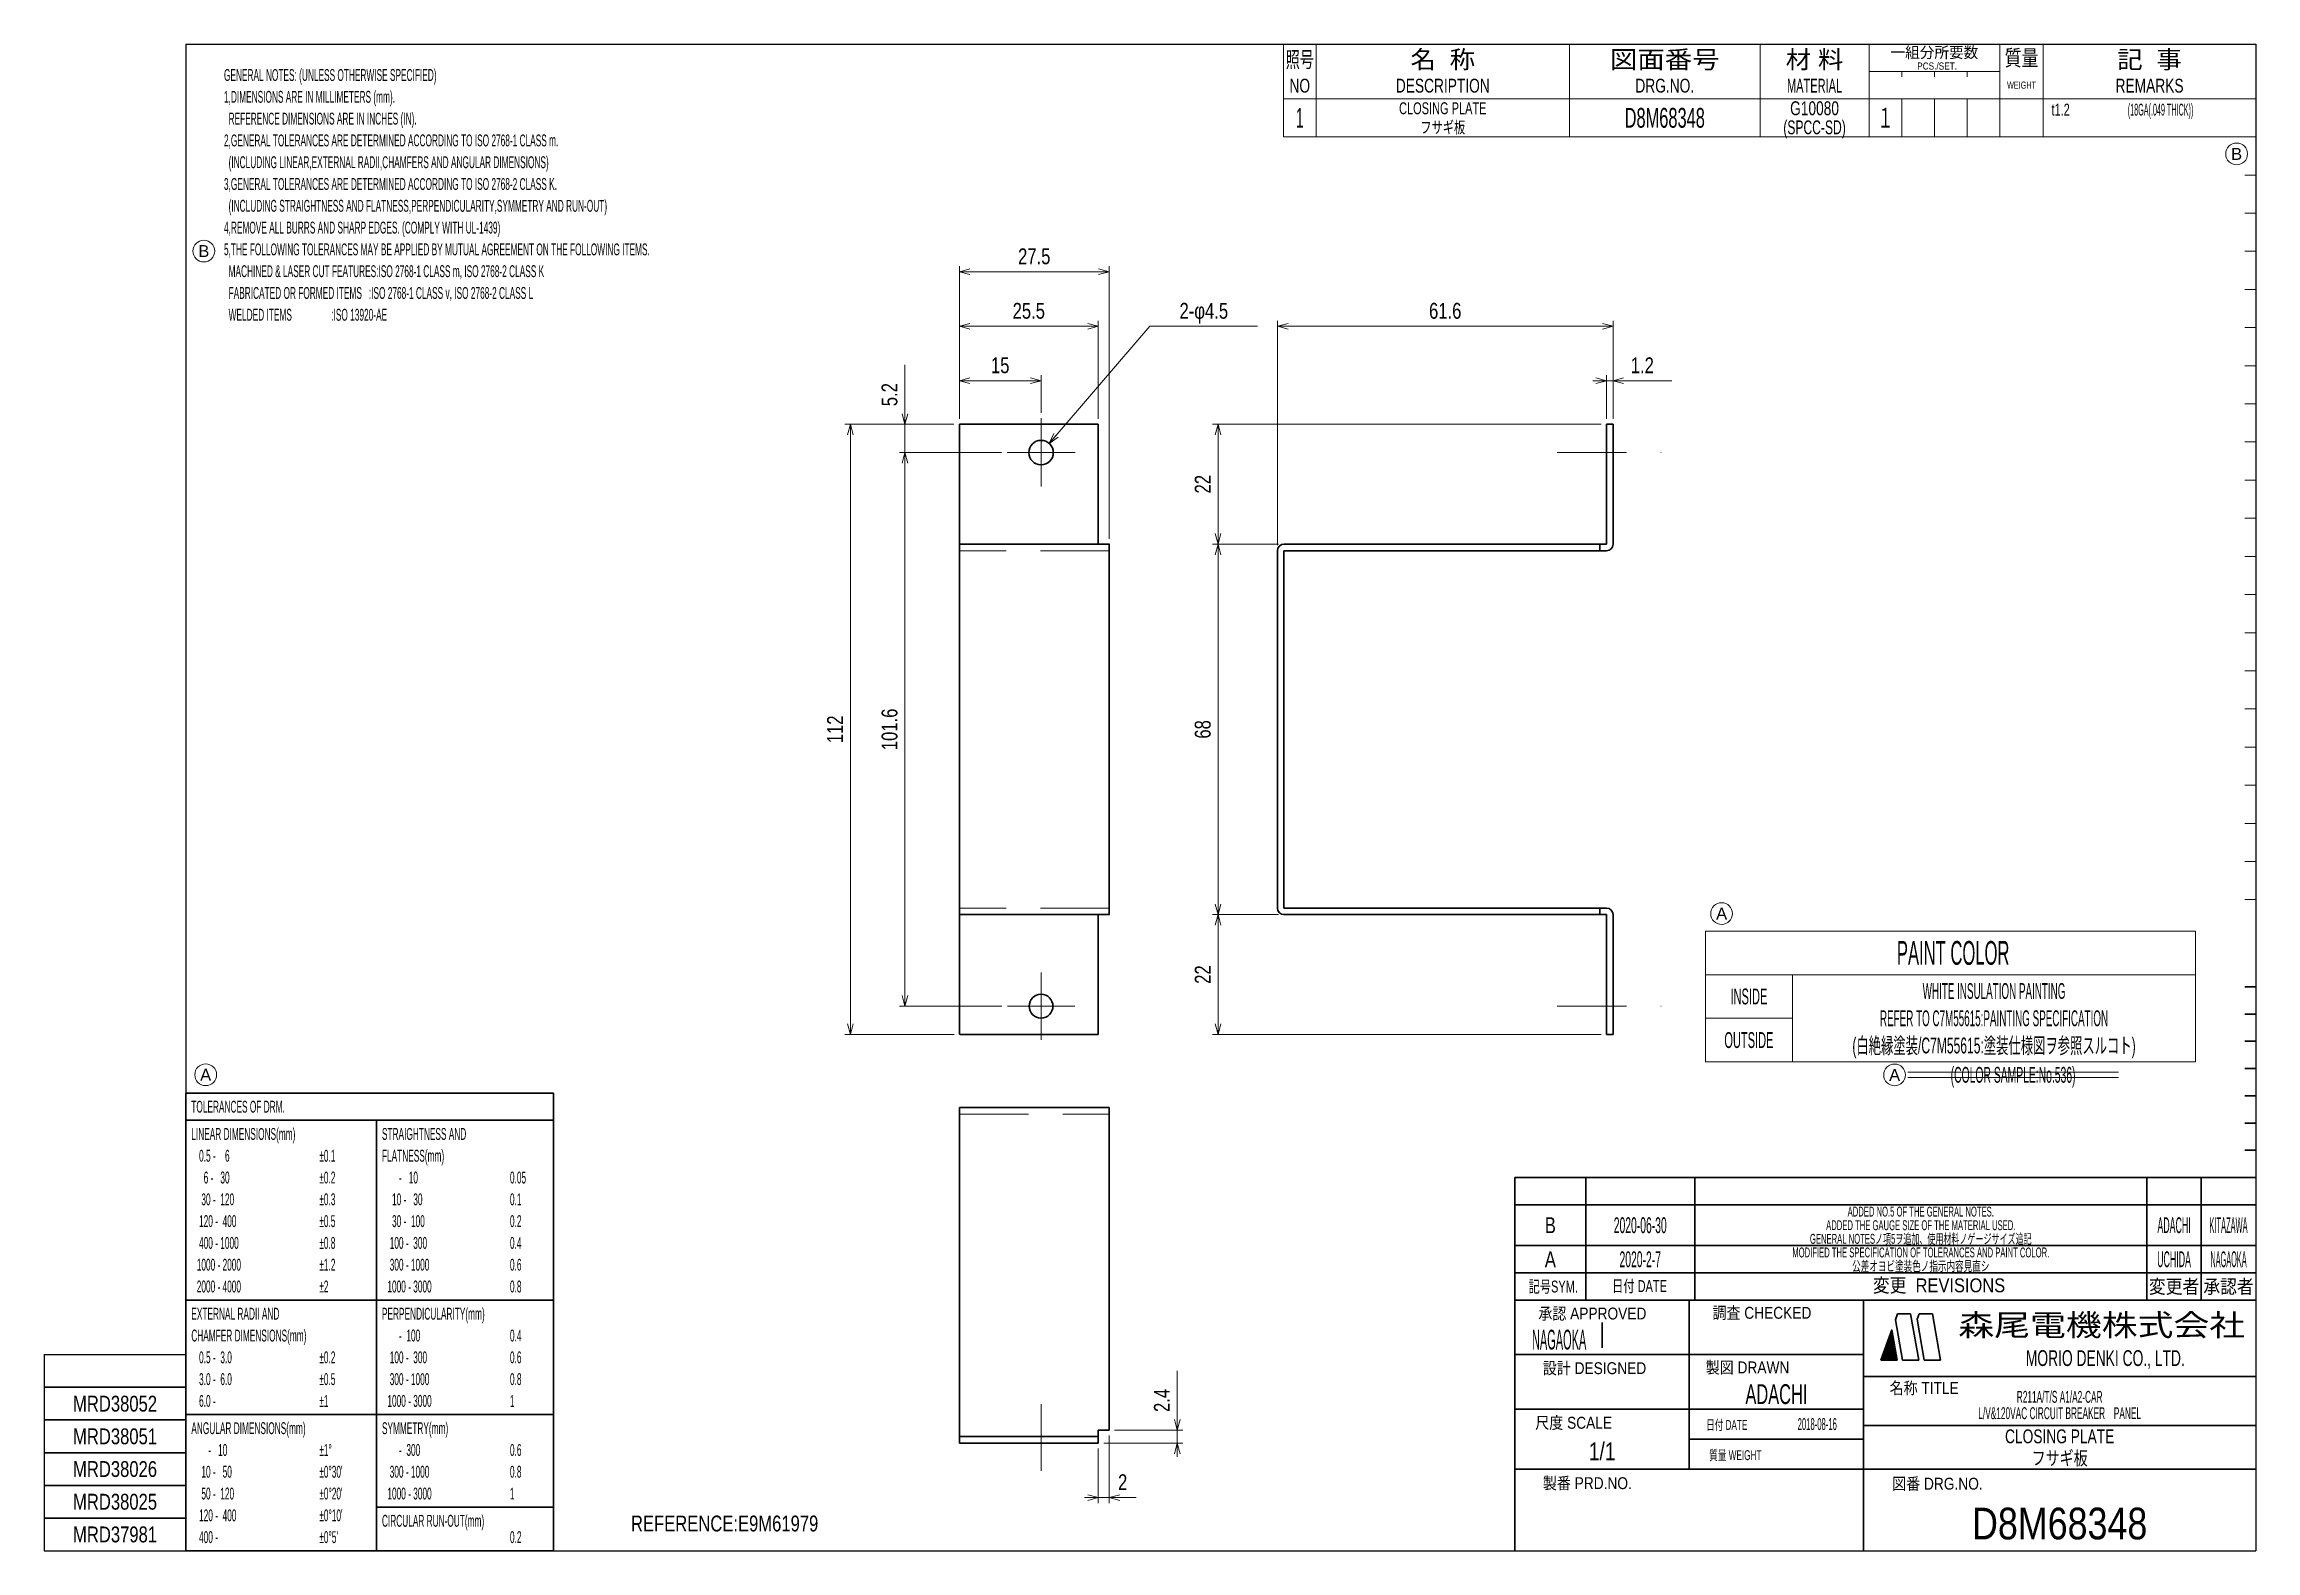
# Model space of a CAD drawing. Header units: millimetres. Extents: x 7 to 413, y 10 to 287.
import ezdxf
from ezdxf.enums import TextEntityAlignment as Align

# ---------------------------------------------------------------- set-up
doc = ezdxf.new("R2010")
doc.units = ezdxf.units.MM
doc.linetypes.add('DASHDOT', pattern=[25.3, 12.7, -6.3, 0, -6.3])
doc.linetypes.add('DASHED', pattern=[19, 12.7, -6.3])
for name, color, linetype in [('GR1_03', 7, 'Continuous'), ('GR1_16', 7, 'Continuous'), ('図面枠B6M', 7, 'Continuous'), ('図面枠C7M', 7, 'Continuous'), ('図面枠D8M', 7, 'Continuous'), ('表題、部品表_01', 7, 'Continuous'), ('表題、部品表_02', 7, 'Continuous'), ('表題、部品表_03', 7, 'Continuous'), ('表題、部品表_Layer1', 7, 'Continuous')]:
    doc.layers.add(name, color=color, linetype=linetype)
doc.styles.add('HG丸ｺﾞｼｯｸM-PRO', font='')
doc.styles.get('HG丸ｺﾞｼｯｸM-PRO').set_extended_font_data('HG丸ｺﾞｼｯｸM-PRO')

# ---------------------------------------------------------------- blocks, each defined once
blk = doc.blocks.new('BLKF024')
at = {"layer": '図面枠D8M', "color": 4, "linetype": 'Continuous', "lineweight": 13}
for p, q in [((344.778471, 46.998727), (346.524087, 48.744343)), ((344.8594, 47.221078), (346.502888, 48.864566)), ((344.940329, 47.443428), (346.48169, 48.984789)), ((345.021258, 47.665778), (346.460491, 49.105012)), ((345.102186, 47.888128), (346.439293, 49.225235)), ((345.183115, 48.110479), (346.418094, 49.345457)), ((345.264044, 48.332829), (346.396896, 49.46568)), ((345.344973, 48.555179), (346.375697, 49.585903)), ((345.425902, 48.777529), (346.354499, 49.706126)), ((345.506831, 48.999879), (346.3333, 49.826349)), ((345.58776, 49.22223), (346.312102, 49.946572)), ((345.668689, 49.44458), (346.290903, 50.066794)), ((345.749617, 49.66693), (346.269705, 50.187017)), ((345.830546, 49.88928), (346.248506, 50.30724)), ((345.911475, 50.111631), (346.227307, 50.427463)), ((345.992404, 50.333981), (346.206109, 50.547686)), ((346.073333, 50.556331), (346.18491, 50.667909)), ((346.154262, 50.778681), (346.163712, 50.788131)), ((344.157871, 45.246757), (346.693675, 47.782561)), ((344.211969, 45.442276), (346.672477, 47.902784)), ((344.292898, 45.664626), (346.651278, 48.023006)), ((344.299292, 45.246757), (346.714874, 47.662338)), ((344.373827, 45.886976), (346.63008, 48.143229)), ((344.440714, 45.246757), (346.736072, 47.542115)), ((344.454756, 46.109327), (346.608881, 48.263452)), ((344.535684, 46.331677), (346.587682, 48.383675)), ((344.582135, 45.246757), (346.757271, 47.421892)), ((344.616613, 46.554027), (346.566484, 48.503898)), ((344.697542, 46.776377), (346.545285, 48.624121)), ((344.723556, 45.246757), (346.778469, 47.301669)), ((344.864978, 45.246757), (346.799668, 47.181447)), ((345.006399, 45.246757), (346.820866, 47.061224)), ((345.147821, 45.246757), (346.842065, 46.941001)), ((345.289242, 45.246757), (346.863263, 46.820778)), ((345.430663, 45.246757), (346.884462, 46.700555)), ((345.572085, 45.246757), (346.90566, 46.580332)), ((345.713506, 45.246757), (346.926859, 46.46011)), ((345.854927, 45.246757), (346.948057, 46.339887)), ((345.996349, 45.246757), (346.969256, 46.219664)), ((346.13777, 45.246757), (346.990455, 46.099441)), ((346.279191, 45.246757), (347.011653, 45.979218)), ((346.420613, 45.246757), (347.032852, 45.858995)), ((346.562034, 45.246757), (347.05405, 45.738773)), ((346.703455, 45.246757), (347.075249, 45.61855)), ((346.844877, 45.246757), (347.096447, 45.498327)), ((346.986298, 45.246757), (347.117646, 45.378104)), ((347.12772, 45.246757), (347.138844, 45.257881))]:
    blk.add_line(p, q, dxfattribs=at)
blk = doc.blocks.new('BLKF023')
at = {"layer": '図面枠D8M', "color": 2, "linetype": 'Continuous', "lineweight": 25}
for p, q in [((33, 286.75), (413, 286.75)), ((33, 286.75), (33, 10.25)), ((413, 286.75), (413, 10.25)), ((7, 46.25), (7, 10.25)), ((7, 46.25), (33, 46.25)), ((7, 10.25), (413, 10.25))]:
    blk.add_line(p, q, dxfattribs=at)
at = {"layer": '図面枠D8M', "color": 4, "linetype": 'Continuous', "lineweight": 13}
for p, q in [((413, 269.75), (411, 269.75)), ((413, 262.75), (411, 262.75)), ((413, 255.75), (411, 255.75)), ((413, 248.75), (411, 248.75)), ((413, 241.75), (411, 241.75)), ((413, 234.75), (411, 234.75)), ((413, 227.75), (411, 227.75)), ((413, 220.75), (411, 220.75)), ((413, 213.75), (411, 213.75)), ((413, 206.75), (411, 206.75)), ((413, 199.75), (411, 199.75)), ((413, 192.75), (411, 192.75)), ((413, 185.75), (411, 185.75)), ((413, 178.75), (411, 178.75)), ((413, 171.75), (411, 171.75)), ((413, 164.75), (411, 164.75)), ((413, 157.75), (411, 157.75)), ((413, 150.75), (411, 150.75)), ((413, 143.75), (411, 143.75)), ((413, 136.75), (411, 136.75)), ((411, 129.75), (413, 129.75))]:
    blk.add_line(p, q, dxfattribs=at)
at = {"layer": '図面枠D8M', "color": 3, "linetype": 'Continuous', "lineweight": 35}
for p, q in [((413, 113.75), (411, 113.75)), ((413, 108.75), (411, 108.75)), ((413, 103.75), (411, 103.75)), ((413, 98.75), (411, 98.75)), ((413, 93.75), (411, 93.75)), ((413, 88.75), (411, 88.75)), ((413, 83.75), (411, 83.75)), ((277, 78.75), (413, 78.75)), ((277, 78.75), (277, 10.25)), ((290, 78.75), (290, 56.25)), ((310, 78.75), (310, 56.25)), ((393, 78.75), (393, 56.25)), ((403, 78.75), (403, 56.25)), ((277, 73.75), (413, 73.75)), ((277, 66.25), (413, 66.25)), ((277, 61.25), (413, 61.25)), ((277, 56.25), (413, 56.25)), ((309, 56.25), (309, 25.25)), ((341, 56.25), (341, 10.25)), ((346.84, 52.65), (347.23, 53.75)), ((347.23, 53.75), (349.64, 53.75)), ((351.14, 45.25), (349.64, 53.75)), ((351.18, 53.75), (350.82, 52.76)), ((351.18, 53.75), (353.64, 53.75)), ((355.14, 45.25), (353.64, 53.75)), ((293, 52.17), (293, 47.48)), ((344.14, 45.25), (346.16, 50.8)), ((347.14, 45.25), (346.16, 50.8)), ((348.14, 45.25), (346.84, 52.65)), ((352.14, 45.25), (350.82, 52.76)), ((277, 46.25), (341, 46.25)), ((344.14, 45.25), (347.14, 45.25)), ((348.14, 45.25), (351.14, 45.25)), ((352.14, 45.25), (355.14, 45.25)), ((341, 42.25), (413, 42.25)), ((7, 40.25), (33, 40.25)), ((7, 34.25), (33, 34.25)), ((277, 36.25), (341, 36.25)), ((341, 33.25), (413, 33.25)), ((309, 30.75), (341, 30.75)), ((7, 28.25), (33, 28.25)), ((277, 25.25), (413, 25.25)), ((7, 22.25), (33, 22.25)), ((33, 16.25), (7, 16.25))]:
    blk.add_line(p, q, dxfattribs=at)
at = {"layer": '図面枠D8M', "color": 4, "linetype": 'Continuous', "lineweight": 13}
blk.add_blockref('BLKF024', (0, 0), dxfattribs=at)
at = {"layer": '図面枠D8M', "color": 4, "linetype": 'Continuous', "lineweight": 13, "style": 'HG丸ｺﾞｼｯｸM-PRO'}
for s, height, width, p in [('記号SYM.', 2.182, 0.69227, (284.03, 58.74)), ('日付 DATE', 2.182, 0.692507, (299.87, 58.83)), ('変更  REVISIONS', 2.5455, 0.887352, (354.85, 58.97)), ('変更者', 2.545, 0.887717, (398, 58.75)), ('承認者', 2.545, 0.887717, (408, 58.75)), ('承認 APPROVED', 2.1818, 0.863151, (291.21, 53.79)), ('調査 CHECKED', 2.182, 0.863174, (322.34, 53.92)), ('設計 DESIGNED', 2.1818, 0.862613, (291.61, 43.76)), ('製図 DRAWN', 2.182, 0.863099, (319.7, 43.9)), ('名称 TITLE', 2.182, 0.862489, (352.13, 40.11)), ('尺度 SCALE', 2.182, 0.862581, (287.78, 33.74)), ('日付 DATE', 1.818, 0.618255, (315.88, 33.34)), ('質量 WEIGHT', 1.818, 0.618812, (317.46, 27.8)), ('製番 PRD.NO.', 2.182, 0.863299, (290.29, 22.66)), ('図番 DRG.NO.', 2.182, 0.863083, (354.56, 22.56))]:
    blk.add_text(s, height=height, dxfattribs=dict(at, width=width)).set_placement(p, align=Align.MIDDLE_CENTER)
at = {"layer": '図面枠D8M', "color": 2, "linetype": 'Continuous', "lineweight": 25, "style": 'HG丸ｺﾞｼｯｸM-PRO', "width": 1.206081}
blk.add_text('森尾電機株式会社', height=4, dxfattribs=at).set_placement((384.72, 51.68), align=Align.MIDDLE_CENTER)
at = {"layer": '図面枠D8M', "color": 3, "linetype": 'Continuous', "lineweight": 35, "style": 'HG丸ｺﾞｼｯｸM-PRO', "width": 0.652197}
blk.add_text('MORIO DENKI CO., LTD.', height=2.9091, dxfattribs=at).set_placement((385.38, 45.61), align=Align.MIDDLE_CENTER)
blk = doc.blocks.new('BLKF025')
at = {"layer": '図面枠D8M', "color": 3, "linetype": 'Continuous', "lineweight": 35, "style": 'HG丸ｺﾞｼｯｸM-PRO'}
for s, height, width, p in [('ADDED NO.5 OF THE GENERAL NOTES.', 1.8182, 0.577833, (351.5, 72.5)), ('B', 2.91, 0.78204, (283.5, 70)), ('2020-06-30', 2.909, 0.488281, (300, 70)), ('ADACHI', 2.909, 0.415454, (398, 70)), ('KITAZAWA', 2.909, 0.308644, (408, 70)), ('A', 2.91, 0.782973, (283.5, 63.75)), ('2020-2-7', 2.909, 0.488281, (300, 63.75)), ('MODIFIED THE SPECIFICATION OF TOLERANCES AND PAINT COLOR.', 1.8182, 0.578204, (351.5, 65)), ('UCHIDA', 2.909, 0.415827, (398, 63.75)), ('NAGAOKA', 2.909, 0.334453, (408, 63.75)), ('NAGAOKA', 3.636, 0.414524, (285.11, 49)), ('ADACHI', 3.636, 0.619335, (325, 39)), ('L/V&120VAC CIRCUIT BREAKER\u3000PANEL', 2.1818, 0.522042, (377, 35.5)), ('R211A/T/S A1/A2-CAR', 2.1818, 0.521924, (377, 38.5)), ('2018-08-16', 2.182, 0.482412, (332.5, 33.5)), ('CLOSING PLATE', 2.5455, 0.741481, (377, 31.25)), ('1/1', 3.273, 0.80628, (293, 28.5)), ('D8M68348', 5.818, 0.845432, (377, 15.25))]:
    blk.add_text(s, height=height, dxfattribs=dict(at, width=width)).set_placement(p, align=Align.MIDDLE_CENTER)
blk = doc.blocks.new('BLKF026')
at = {"layer": '表題、部品表_02', "color": 4, "linetype": 'Continuous', "lineweight": 13}
for p, q in [((234.5, 276.75), (234.5, 269.75)), ((234.5, 276.75), (413, 276.75)), ((240.5, 276.75), (240.5, 269.75)), ((287, 276.75), (287, 269.75)), ((322, 276.75), (322, 269.75)), ((342, 276.75), (342, 269.75)), ((348, 276.75), (348, 269.75)), ((354, 276.75), (354, 269.75)), ((360, 269.75), (360, 276.75)), ((366, 276.75), (366, 269.75)), ((374, 276.75), (374, 269.75)), ((413, 276.75), (413, 269.75)), ((234.5, 269.75), (413, 269.75))]:
    blk.add_line(p, q, dxfattribs=at)
blk = doc.blocks.new('BLKF028')
at = {"layer": 'GR1_03', "color": 3, "linetype": 'Continuous', "lineweight": 35}
for p, q in [((293.8, 217), (295, 217)), ((293.8, 217), (293.8, 195)), ((295, 195), (295, 217)), ((234.6, 195), (293.8, 195)), ((292.6, 193.8), (292.6, 195)), ((233.4, 193.8), (233.4, 128.2)), ((293.8, 193.8), (234.6, 193.8)), ((234.6, 193.8), (234.6, 128.2)), ((234.6, 128.2), (293.8, 128.2)), ((234.6, 127), (293.8, 127)), ((292.6, 128.2), (292.6, 127)), ((293.8, 127), (293.8, 105)), ((295, 105), (295, 127)), ((293.8, 105), (295, 105))]:
    blk.add_line(p, q, dxfattribs=at)
at = {"layer": 'GR1_03', "color": 4, "linetype": 'DASHDOT', "lineweight": 13}
for p, q in [((284.77, 211.8), (305.22, 211.8)), ((284.77, 110.2), (305.22, 110.2))]:
    blk.add_line(p, q, dxfattribs=at)
at = {"layer": 'GR1_03', "color": 3, "linetype": 'Continuous', "lineweight": 35}
for centre, start, end in [((234.6, 193.8), 90, 180), ((293.8, 195), 270, 0), ((234.6, 128.2), 180, 270), ((293.8, 127), 0, 90)]:
    blk.add_arc(centre, 1.2, start, end, dxfattribs=at)
blk = doc.blocks.new('BLKF029')
at = {"layer": 'GR1_03', "color": 3, "linetype": 'Continuous', "lineweight": 35}
for p, q in [((175, 30), (175, 91.6)), ((175, 91.6), (202.5, 91.6)), ((202.5, 32.4), (202.5, 91.6)), ((175, 31.2), (200.5, 31.2)), ((175, 30), (200.5, 30)), ((200.5, 30), (200.5, 32.4)), ((200.5, 32.4), (202.5, 32.4))]:
    blk.add_line(p, q, dxfattribs=at)
at = {"layer": 'GR1_03', "color": 4, "linetype": 'DASHED', "lineweight": 13}
blk.add_line((175, 90.4), (202.5, 90.4), dxfattribs=at)
blk = doc.blocks.new('FXTIP_ARROW_S')
at = {"color": 0, "linetype": 'Continuous', "lineweight": -2}
for q in [(-1, 0), (-0.97, 0.26), (-0.97, -0.26)]:
    blk.add_line((0, 0), q, dxfattribs=at)
blk = doc.blocks.new('FXTIP_ARROW_E')
at = {"color": 0, "linetype": 'Continuous', "lineweight": -2}
for q in [(-1, 0), (-0.97, 0.26), (-0.97, -0.26)]:
    blk.add_line((0, 0), q, dxfattribs=at)
blk = doc.blocks.new('BLKF030')
at = {"layer": '表題、部品表_Layer1', "color": 4, "linetype": 'Continuous', "lineweight": 13}
blk.add_circle((314.94, 127.19), 2, dxfattribs=at)
at = {"layer": '表題、部品表_Layer1', "color": 4, "linetype": 'Continuous', "lineweight": 13, "style": 'HG丸ｺﾞｼｯｸM-PRO', "width": 1.042301}
blk.add_text('A', height=2.18, dxfattribs=at).set_placement((314.94, 127.19), align=Align.MIDDLE_CENTER)
blk = doc.blocks.new('BLKF031')
at = {"layer": '表題、部品表_Layer1', "color": 4, "linetype": 'Continuous', "lineweight": 13}
blk.add_circle((346.7, 97.58), 2, dxfattribs=at)
at = {"layer": '表題、部品表_Layer1', "color": 4, "linetype": 'Continuous', "lineweight": 13, "style": 'HG丸ｺﾞｼｯｸM-PRO', "width": 1.042301}
blk.add_text('A', height=2.18, dxfattribs=at).set_placement((346.7, 97.58), align=Align.MIDDLE_CENTER)
blk = doc.blocks.new('BLKF033')
at = {"layer": '表題、部品表_01', "color": 3, "linetype": 'Continuous', "lineweight": 13}
for p, q in [((401.95, 123.98), (311.95, 123.98)), ((311.95, 123.98), (311.95, 99.98)), ((401.95, 99.98), (401.95, 123.98)), ((311.95, 115.98), (401.95, 115.98)), ((327.95, 115.98), (327.95, 99.98)), ((311.95, 107.98), (327.95, 107.98)), ((311.95, 99.98), (401.95, 99.98))]:
    blk.add_line(p, q, dxfattribs=at)
at = {"layer": '表題、部品表_01', "color": 3, "linetype": 'Continuous', "lineweight": 13, "style": 'HG丸ｺﾞｼｯｸM-PRO'}
for s, height, width, p in [('PAINT COLOR', 4.3636, 0.522273, (357.45, 119.98)), ('INSIDE', 2.909, 0.521235, (319.95, 111.98)), ('OUTSIDE', 2.909, 0.521235, (319.95, 103.98))]:
    blk.add_text(s, height=height, dxfattribs=dict(at, width=width)).set_placement(p, align=Align.MIDDLE_CENTER)
blk = doc.blocks.new('BLKF032')
at = {"layer": '表題、部品表_01', "color": 3, "linetype": 'Continuous', "lineweight": 13}
blk.add_blockref('BLKF033', (0, 0), dxfattribs=at)
at = {"layer": '表題、部品表_01', "color": 3, "linetype": 'Continuous', "lineweight": 13, "style": 'HG丸ｺﾞｼｯｸM-PRO'}
for s, width, p in [('WHITE INSULATION PAINTING', 0.464685, (364.95, 112.98)), ('REFER TO C7M55615:PAINTING SPECIFICATION', 0.464716, (364.95, 107.98)), ('(白絶縁塗装/C7M55615:塗装仕様図ヲ参照スルコト)', 0.570008, (364.95, 102.98))]:
    blk.add_text(s, height=2.9091, dxfattribs=dict(at, width=width)).set_placement(p, align=Align.MIDDLE_CENTER)
blk = doc.blocks.new('BLKF034')
at = {"layer": '図面枠D8M', "color": 3, "linetype": 'Continuous', "lineweight": 35}
for p, q in [((33, 94.25), (100.5, 94.25)), ((33, 94.25), (33, 10.25)), ((100.5, 10.25), (100.5, 94.25)), ((33, 89.25), (100.5, 89.25)), ((68, 10.25), (68, 89.25)), ((33, 56.25), (68, 56.25)), ((68, 56.25), (100.5, 56.25)), ((33, 35.25), (68, 35.25)), ((68, 35.25), (100.5, 35.25)), ((68, 18.25), (100.5, 18.25)), ((33, 10.25), (100.5, 10.25))]:
    blk.add_line(p, q, dxfattribs=at)
at = {"layer": '図面枠D8M', "color": 4, "linetype": 'Continuous', "lineweight": 13, "style": 'HG丸ｺﾞｼｯｸM-PRO'}
for s, height, width, p in [('TOLERANCES OF DRM.', 2.1818, 0.522208, (34, 91.75)), ('LINEAR DIMENSIONS(mm)', 2.1818, 0.521664, (34, 86.75)), ('STRAIGHTNESS AND', 2.1818, 0.521949, (69, 86.75)), (' 0.5 -    6', 2.1818, 0.524049, (35, 82.75)), ('±0.1', 2.182, 0.52198, (57.5, 82.75)), ('FLATNESS(mm)', 2.1818, 0.521994, (69, 82.75)), ('   6 -   30', 2.1818, 0.52397, (35, 78.75)), ('±0.2', 2.182, 0.52198, (57.5, 78.75)), ('     -   10', 2.1818, 0.524651, (70, 78.75)), ('0.05', 2.182, 0.52205, (92.5, 78.75)), ('  30 -  120', 2.1818, 0.522893, (35, 74.75)), ('±0.3', 2.182, 0.52198, (57.5, 74.75)), ('  10 -   30', 2.1818, 0.523391, (70, 74.75)), ('0.1', 2.182, 0.522424, (92.5, 74.75)), (' 120 -  400', 2.1818, 0.52246, (35, 70.75)), ('±0.5', 2.182, 0.52198, (57.5, 70.75)), ('  30 -  100', 2.1818, 0.522893, (70, 70.75)), ('0.2', 2.182, 0.522424, (92.5, 70.75)), (' 400 - 1000', 2.1818, 0.52208, (35, 66.75)), ('±0.8', 2.182, 0.52198, (57.5, 66.75)), (' 100 -  300', 2.1818, 0.52246, (70, 66.75)), ('0.4', 2.182, 0.522424, (92.5, 66.75)), ('1000 - 2000', 2.1818, 0.521744, (35, 62.75)), ('±1.2', 2.182, 0.52198, (57.5, 62.75)), (' 300 - 1000', 2.1818, 0.52208, (70, 62.75)), ('0.6', 2.182, 0.522424, (92.5, 62.75)), ('2000 - 4000', 2.1818, 0.521744, (35, 58.75)), ('±2', 2.182, 0.521216, (57.5, 58.75)), ('1000 - 3000', 2.1818, 0.521744, (70, 58.75)), ('0.8', 2.182, 0.522424, (92.5, 58.75)), ('EXTERNAL RADII AND', 2.1818, 0.522426, (34, 53.75)), ('PERPENDICULARITY(mm)', 2.1818, 0.521822, (69, 53.75)), ('CHAMFER DIMENSIONS(mm)', 2.1818, 0.521615, (34, 49.75)), ('     -  100', 2.1818, 0.52397, (70, 49.75)), ('0.4', 2.182, 0.522424, (92.5, 49.75)), (' 0.5 -  3.0', 2.1818, 0.523514, (35, 45.75)), ('±0.2', 2.182, 0.52198, (57.5, 45.75)), (' 100 -  300', 2.1818, 0.52246, (70, 45.75)), ('0.6', 2.182, 0.522424, (92.5, 45.75)), (' 3.0 -  6.0', 2.1818, 0.523514, (35, 41.75)), ('±0.5', 2.182, 0.52198, (57.5, 41.75)), (' 300 - 1000', 2.1818, 0.52208, (70, 41.75)), ('0.8', 2.182, 0.522424, (92.5, 41.75)), (' 6.0 -', 2.182, 0.523279, (35, 37.75)), ('±1', 2.182, 0.521216, (57.5, 37.75)), ('1000 - 3000', 2.1818, 0.521744, (70, 37.75)), ('1', 2.18, 0.521199, (92.5, 37.75)), ('ANGULAR DIMENSIONS(mm)', 2.1818, 0.521887, (34, 32.75)), ('SYMMETRY(mm)', 2.1818, 0.521222, (69, 32.75)), ('     -   10', 2.1818, 0.524651, (35, 28.75)), ('±1°', 2.182, 0.52122, (57.5, 28.75)), ('     -  300', 2.1818, 0.52397, (70, 28.75)), ('0.6', 2.182, 0.522424, (92.5, 28.75)), ('  10 -   50', 2.1818, 0.523391, (35, 24.75)), ("±0°30'", 2.182, 0.521679, (57.5, 24.75)), (' 300 - 1000', 2.1818, 0.52208, (70, 24.75)), ('0.8', 2.182, 0.522424, (92.5, 24.75)), ('  50 -  120', 2.1818, 0.522893, (35, 20.75)), ("±0°20'", 2.182, 0.521679, (57.5, 20.75)), ('1000 - 3000', 2.1818, 0.521744, (70, 20.75)), ('1', 2.18, 0.521199, (92.5, 20.75)), (' 120 -  400', 2.1818, 0.52246, (35, 16.75)), ("±0°10'", 2.182, 0.521679, (57.5, 16.75)), ('CIRCULAR RUN-OUT(mm)', 2.1818, 0.521639, (69, 15.75)), (' 400 -', 2.182, 0.52234, (35, 12.75)), ("±0°5'", 2.182, 0.521776, (57.5, 12.75)), ('0.2', 2.182, 0.522424, (92.5, 12.75))]:
    blk.add_text(s, height=height, dxfattribs=dict(at, width=width)).set_placement(p, align=Align.MIDDLE_LEFT)
blk = doc.blocks.new('BLKF035')
at = {"layer": '表題、部品表_Layer1', "color": 4, "linetype": 'Continuous', "lineweight": 13}
blk.add_circle((36.64, 97.62), 2, dxfattribs=at)
at = {"layer": '表題、部品表_Layer1', "color": 4, "linetype": 'Continuous', "lineweight": 13, "style": 'HG丸ｺﾞｼｯｸM-PRO', "width": 1.042301}
blk.add_text('A', height=2.18, dxfattribs=at).set_placement((36.64, 97.62), align=Align.MIDDLE_CENTER)
blk = doc.blocks.new('BLKF037')
at = {"layer": '表題、部品表_01', "color": 4, "linetype": 'Continuous', "lineweight": 13}
for p, q in [((234.5, 286.75), (234.5, 276.75)), ((234.5, 286.75), (413, 286.75)), ((240.5, 286.75), (240.5, 276.75)), ((287, 286.75), (287, 276.75)), ((322, 286.75), (322, 276.75)), ((342, 286.75), (342, 276.75)), ((366, 286.75), (366, 276.75)), ((374, 286.75), (374, 276.75)), ((413, 286.75), (413, 276.75)), ((342, 281.75), (366, 281.75)), ((348, 280.75), (348, 281.75)), ((354, 281.75), (354, 280.75)), ((360, 281.75), (360, 280.75)), ((234.5, 276.75), (413, 276.75))]:
    blk.add_line(p, q, dxfattribs=at)
at = {"layer": '表題、部品表_01', "color": 3, "linetype": 'Continuous', "lineweight": 35, "style": 'HG丸ｺﾞｼｯｸM-PRO'}
for s, height, width, p in [('照号', 2.909, 0.651535, (237.5, 283.95)), ('名  称', 3.273, 1.042426, (263.75, 283.95)), ('図面番号', 3.273, 1.127518, (304.5, 283.95)), ('材 料', 3.273, 1.042439, (332, 283.95)), ('一組分所要数', 2.036, 0.966638, (354, 285.25)), ('質量', 2.909, 0.781842, (370, 284.25)), ('記  事', 3.273, 1.042426, (393.5, 283.95)), ('NO', 2.545, 0.740841, (237.5, 279.15)), ('DESCRIPTION', 2.5455, 0.741365, (263.75, 279.15)), ('DRG.NO.', 2.545, 0.741189, (304.5, 279.15)), ('MATERIAL', 2.545, 0.594756, (332, 279.15)), ('PCS./SET.', 1.309, 0.862935, (354.5, 282.75)), ('REMARKS', 2.545, 0.742803, (393.5, 279.15)), ('WEIGHT', 1.309, 0.635507, (370, 279.25))]:
    blk.add_text(s, height=height, dxfattribs=dict(at, width=width)).set_placement(p, align=Align.MIDDLE_CENTER)
blk = doc.blocks.new('BLKF036')
at = {"layer": '表題、部品表_01', "color": 3, "linetype": 'Continuous', "lineweight": 13}
blk.add_blockref('BLKF037', (0, 0), dxfattribs=at)
blk = doc.blocks.new('BLKF038')
at = {"layer": '表題、部品表_Layer1', "color": 4, "linetype": 'Continuous', "lineweight": 13}
blk.add_circle((36.3, 248.79), 2, dxfattribs=at)
at = {"layer": '表題、部品表_Layer1', "color": 4, "linetype": 'Continuous', "lineweight": 13, "style": 'HG丸ｺﾞｼｯｸM-PRO', "width": 1.04272}
blk.add_text('B', height=2.18, dxfattribs=at).set_placement((36.3, 248.79), align=Align.MIDDLE_CENTER)
blk = doc.blocks.new('BLKF039')
at = {"layer": '表題、部品表_Layer1', "color": 4, "linetype": 'Continuous', "lineweight": 13}
blk.add_circle((409.49, 266.62), 2, dxfattribs=at)
at = {"layer": '表題、部品表_Layer1', "color": 4, "linetype": 'Continuous', "lineweight": 13, "style": 'HG丸ｺﾞｼｯｸM-PRO', "width": 1.04272}
blk.add_text('B', height=2.18, dxfattribs=at).set_placement((409.49, 266.62), align=Align.MIDDLE_CENTER)

msp = doc.modelspace()

# ---------------------------------------------------------------- linework, layer by layer
at = {"layer": 'GR1_03', "color": 3, "linetype": 'Continuous', "lineweight": 35}
for p, q in [((200.5, 217), (175, 217)), ((175, 217), (175, 105)), ((200.5, 195), (200.5, 217)), ((175.07, 195), (202.57, 195)), ((202.5, 127), (202.5, 195)), ((175.07, 127), (202.57, 127)), ((200.5, 105), (200.5, 127)), ((200.5, 105), (175.07, 105))]:
    msp.add_line(p, q, dxfattribs=at)
at = {"layer": 'GR1_03', "color": 4, "linetype": 'DASHDOT', "lineweight": 13}
for p, q in [((190, 205.55), (190, 218.11)), ((196.25, 211.8), (183.75, 211.8)), ((190, 104.02), (190, 116.38)), ((196.19, 110.2), (183.82, 110.2)), ((190, 37.18), (190, 24.91))]:
    msp.add_line(p, q, dxfattribs=at)
at = {"layer": 'GR1_03', "color": 4, "linetype": 'DASHED', "lineweight": 13}
for p, q in [((202.57, 193.8), (175.07, 193.8)), ((202.57, 128.2), (175.07, 128.2))]:
    msp.add_line(p, q, dxfattribs=at)
at = {"layer": 'GR1_03', "color": 3, "linetype": 'Continuous', "lineweight": 35}
for centre, radius in [((190, 211.8), 2.25), ((190, 110.2), 2.18)]:
    msp.add_circle(centre, radius, dxfattribs=at)
at = {"layer": 'GR1_16', "color": 4, "linetype": 'Continuous', "lineweight": 13}
for p, q in [((175, 218), (175, 246)), ((175, 245), (202.5, 245)), ((202.5, 196), (202.5, 246)), ((175, 218), (175, 236)), ((200.5, 218), (200.5, 236)), ((233.4, 194.8), (233.4, 236)), ((295, 218), (295, 236)), ((175, 235), (200.5, 235)), ((191.47, 213.5), (210, 235)), ((210, 235), (229.76, 235)), ((233.4, 235), (295, 235)), ((165, 217), (165, 227.88)), ((175, 218), (175, 226)), ((175, 225), (190, 225)), ((190, 219.11), (190, 226)), ((291.3, 225), (293.8, 225)), ((293.8, 218), (293.8, 226)), ((293.8, 225), (295, 225)), ((295, 218), (295, 226)), ((295, 225), (305.77, 225)), ((174, 217), (154, 217)), ((155, 105), (155, 217)), ((174, 217), (164, 217)), ((165, 211.8), (165, 217)), ((292.8, 217), (221.5, 217)), ((222.5, 195), (222.5, 217)), ((182.75, 211.8), (164, 211.8)), ((165, 110.2), (165, 211.8)), ((233.6, 195), (221.5, 195)), ((222.5, 127), (222.5, 195)), ((233.6, 127), (221.5, 127)), ((222.5, 105), (222.5, 127)), ((182.82, 110.2), (164, 110.2)), ((174.07, 105), (154, 105)), ((292.8, 105), (221.5, 105)), ((215, 32.4), (215, 43.28)), ((200.5, 29), (200.5, 19)), ((201.5, 30), (216, 30)), ((202.5, 31.4), (202.5, 19)), ((203.5, 32.4), (216, 32.4)), ((215, 30), (215, 32.4)), ((215, 27.5), (215, 30)), ((198, 20), (200.5, 20)), ((200.5, 20), (202.5, 20)), ((202.5, 20), (207.46, 20))]:
    msp.add_line(p, q, dxfattribs=at)
at = {"layer": '表題、部品表_Layer1', "color": 4, "linetype": 'Continuous', "lineweight": 13}
for p, q in [((349.13, 98.1), (387.77, 98.1)), ((349.13, 97.1), (387.77, 97.1))]:
    msp.add_line(p, q, dxfattribs=at)

# ---------------------------------------------------------------- block references
at = {"layer": 'GR1_03', "color": 3, "linetype": 'Continuous', "lineweight": 35}
for name in ['BLKF028', 'BLKF029']:
    msp.add_blockref(name, (0, 0), dxfattribs=at)
at = {"layer": 'GR1_16', "color": 4, "linetype": 'Continuous', "lineweight": 13, "xscale": 2, "yscale": 2}
for name, p, rotation in [('FXTIP_ARROW_S', (175, 245), 180), ('FXTIP_ARROW_E', (202.5, 245), 360), ('FXTIP_ARROW_S', (175, 235), 180), ('FXTIP_ARROW_E', (200.5, 235), 360), ('FXTIP_ARROW_S', (233.4, 235), 180), ('FXTIP_ARROW_E', (295, 235), 360), ('FXTIP_ARROW_S', (175, 225), 180), ('FXTIP_ARROW_E', (190, 225), 360), ('FXTIP_ARROW_E', (293.8, 225), 360), ('FXTIP_ARROW_S', (295, 225), 180), ('FXTIP_ARROW_E', (155, 217), 90), ('FXTIP_ARROW_S', (165, 217), 270), ('FXTIP_ARROW_S', (191.47, 213.5), 229.2363947990591), ('FXTIP_ARROW_E', (222.5, 217), 90), ('FXTIP_ARROW_E', (165, 211.8), 90), ('FXTIP_ARROW_S', (222.5, 195), 270), ('FXTIP_ARROW_E', (222.5, 195), 90), ('FXTIP_ARROW_S', (222.5, 127), 270), ('FXTIP_ARROW_E', (222.5, 127), 90), ('FXTIP_ARROW_S', (165, 110.2), 270), ('FXTIP_ARROW_S', (155, 105), 270), ('FXTIP_ARROW_S', (222.5, 105), 270), ('FXTIP_ARROW_S', (215, 32.4), 270), ('FXTIP_ARROW_E', (215, 30), 90), ('FXTIP_ARROW_E', (200.5, 20), 360), ('FXTIP_ARROW_S', (202.5, 20), 180)]:
    msp.add_blockref(name, p, dxfattribs=dict(at, rotation=rotation))
at = {"layer": '図面枠D8M', "color": 4, "linetype": 'Continuous', "lineweight": 35}
msp.add_blockref('BLKF023', (0, 0), dxfattribs=at)
at = {"layer": '図面枠D8M', "color": 4, "linetype": 'Continuous', "lineweight": 13}
msp.add_blockref('BLKF034', (0, 0), dxfattribs=at)
at = {"layer": '図面枠D8M', "color": 3, "linetype": 'Continuous', "lineweight": 35}
msp.add_blockref('BLKF025', (0, 0), dxfattribs=at)
at = {"layer": '表題、部品表_01', "color": 3, "linetype": 'Continuous', "lineweight": 13}
for name in ['BLKF036', 'BLKF032']:
    msp.add_blockref(name, (0, 0), dxfattribs=at)
at = {"layer": '表題、部品表_02', "color": 4, "linetype": 'Continuous', "lineweight": 13}
msp.add_blockref('BLKF026', (0, 0), dxfattribs=at)
at = {"layer": '表題、部品表_Layer1', "color": 4, "linetype": 'Continuous', "lineweight": 13}
for name in ['BLKF039', 'BLKF038', 'BLKF030', 'BLKF035', 'BLKF031']:
    msp.add_blockref(name, (0, 0), dxfattribs=at)

# ---------------------------------------------------------------- texts
at = {"layer": 'GR1_16', "color": 3, "linetype": 'Continuous', "lineweight": 35, "style": 'HG丸ｺﾞｼｯｸM-PRO'}
for s, height, rotation, width, p in [('27.5', 2.909, 0, 0.784749, (188.75, 245.5)), ('25.5', 2.909, 0, 0.784749, (187.75, 235.5)), ('61.6', 2.909, 0, 0.784749, (264.2, 235.5)), ('15', 2.909, 0, 0.784542, (182.5, 225.5)), ('5.2', 2.909, 90, 0.784839, (164.5, 222.44)), ('22', 2.909, 90, 0.784542, (222, 206)), ('112', 2.909, 90, 0.784542, (154.5, 161)), ('101.6', 2.909, 90, 0.7847, (164.5, 161)), ('68', 2.909, 90, 0.784542, (222, 161)), ('22', 2.909, 90, 0.784542, (222, 116)), ('2.4', 2.909, 90, 0.784839, (214.5, 37.84)), ('2', 2.91, 0, 0.784542, (204.98, 20.5))]:
    msp.add_text(s, height=height, rotation=rotation, dxfattribs=dict(at, width=width)).set_placement(p, align=Align.BOTTOM_CENTER)
for s, width, p in [('2-φ4.5', 0.783565, (219.88, 235.5)), ('1.2', 0.784839, (300.38, 225.5))]:
    msp.add_text(s, height=2.909, dxfattribs=dict(at, width=width)).set_placement(p, align=Align.BOTTOM_CENTER)
at = {"layer": '図面枠B6M', "color": 3, "linetype": 'Continuous', "lineweight": 35, "style": 'HG丸ｺﾞｼｯｸM-PRO'}
for s, height, width, p in [('公差オヨビ塗装色ノ指示内容見直シ', 1.8182, 0.618958, (351.5, 62.5)), ('REFERENCE:E9M61979', 2.9091, 0.783729, (131.91, 15.25))]:
    msp.add_text(s, height=height, dxfattribs=dict(at, width=width)).set_placement(p, align=Align.MIDDLE_CENTER)
at = {"layer": '図面枠C7M', "color": 3, "linetype": 'Continuous', "lineweight": 35, "style": 'HG丸ｺﾞｼｯｸM-PRO', "width": 0.741121}
msp.add_text('フサギ板', height=2.545, dxfattribs=at).set_placement((377, 27.25), align=Align.MIDDLE_CENTER)
at = {"layer": '図面枠D8M', "color": 3, "linetype": 'Continuous', "lineweight": 35, "style": 'HG丸ｺﾞｼｯｸM-PRO'}
for s, width, p in [('GENERAL NOTES: (UNLESS OTHERWISE SPECIFIED)', 0.52211, (40, 282.19)), ('1,DIMENSIONS ARE IN MILLIMETERS (mm).', 0.522052, (40, 278.19)), ('  REFERENCE DIMENSIONS ARE IN INCHES (IN).', 0.522009, (40, 274.19)), ('2,GENERAL TOLERANCES ARE DETERMINED ACCORDING TO ISO 2768-1 CLASS m.', 0.522186, (40, 270.19)), ('  (INCLUDING LINEAR,EXTERNAL RADII,CHAMFERS AND ANGULAR DIMENSIONS)', 0.522355, (40, 266.19)), ('3,GENERAL TOLERANCES ARE DETERMINED ACCORDING TO ISO 2768-2 CLASS K.', 0.52223, (40, 262.19)), ('  (INCLUDING STRAIGHTNESS AND FLATNESS,PERPENDICULARITY,SYMMETRY AND RUN-OUT)', 0.522087, (40, 258.19)), ('4,REMOVE ALL BURRS AND SHARP EDGES. (COMPLY WITH UL-1439)', 0.52235, (40, 254.19)), ('5,THE FOLLOWING TOLERANCES MAY BE APPLIED BY MUTUAL AGREEMENT ON THE FOLLOWING ITEMS.', 0.522482, (40, 250.19)), ('  MACHINED & LASER CUT FEATURES:ISO 2768-1 CLASS m, ISO 2768-2 CLASS K', 0.522369, (40, 246.19)), ('  FABRICATED OR FORMED ITEMS   :ISO 2768-1 CLASS v, ISO 2768-2 CLASS L', 0.522509, (40, 242.19)), ('  WELDED ITEMS                 :ISO 13920-AE', 0.523476, (40, 238.19))]:
    msp.add_text(s, height=2.1818, dxfattribs=dict(at, width=width)).set_placement(p, align=Align.TOP_LEFT)
for s, height, width, p in [('ADDED THE GAUGE SIZE OF THE MATERIAL USED.', 1.8182, 0.578029, (351.5, 70)), ('GENERAL NOTESノ項5ヲ追加、使用材料ノゲージサイズ追記', 1.8182, 0.578178, (351.5, 67.5)), ('MRD38052', 2.909, 0.783793, (20, 37.25)), ('MRD38051', 2.909, 0.783793, (20, 31.25)), ('MRD38026', 2.909, 0.783793, (20, 25.25)), ('MRD38025', 2.909, 0.783793, (20, 19.25)), ('MRD37981', 2.909, 0.783793, (20, 13.25))]:
    msp.add_text(s, height=height, dxfattribs=dict(at, width=width)).set_placement(p, align=Align.MIDDLE_CENTER)
at = {"layer": '表題、部品表_03', "color": 3, "linetype": 'Continuous', "lineweight": 35, "style": 'HG丸ｺﾞｼｯｸM-PRO'}
for s, height, width, p in [('CLOSING PLATE', 2.1818, 0.692235, (263.75, 275)), ('G10080', 2.545, 0.740408, (332, 275)), ('1', 3.64, 0.521199, (237.5, 273.25)), ('フサギ板', 2.182, 0.692256, (263.75, 271.5)), ('D8M68348', 3.636, 0.619412, (304.5, 273.25)), ('(SPCC-SD)', 2.545, 0.652377, (332, 271.5)), ('１', 3.64, 0.578238, (345, 273.25))]:
    msp.add_text(s, height=height, dxfattribs=dict(at, width=width)).set_placement(p, align=Align.MIDDLE_CENTER)
for s, height, width, p in [('t1.2', 2.182, 0.690457, (375.5, 274.75)), ('(18GA(.049 THICK))', 2.1818, 0.416535, (389.5, 274.75))]:
    msp.add_text(s, height=height, dxfattribs=dict(at, width=width)).set_placement(p, align=Align.MIDDLE_LEFT)
at = {"layer": '表題、部品表_Layer1', "color": 3, "linetype": 'Continuous', "lineweight": 13, "style": 'HG丸ｺﾞｼｯｸM-PRO', "width": 0.488473}
msp.add_text('(COLOR SAMPLE:No.536)', height=2.9091, dxfattribs=at).set_placement((368.45, 97.6), align=Align.MIDDLE_CENTER)

doc.saveas('drawing.dxf')
